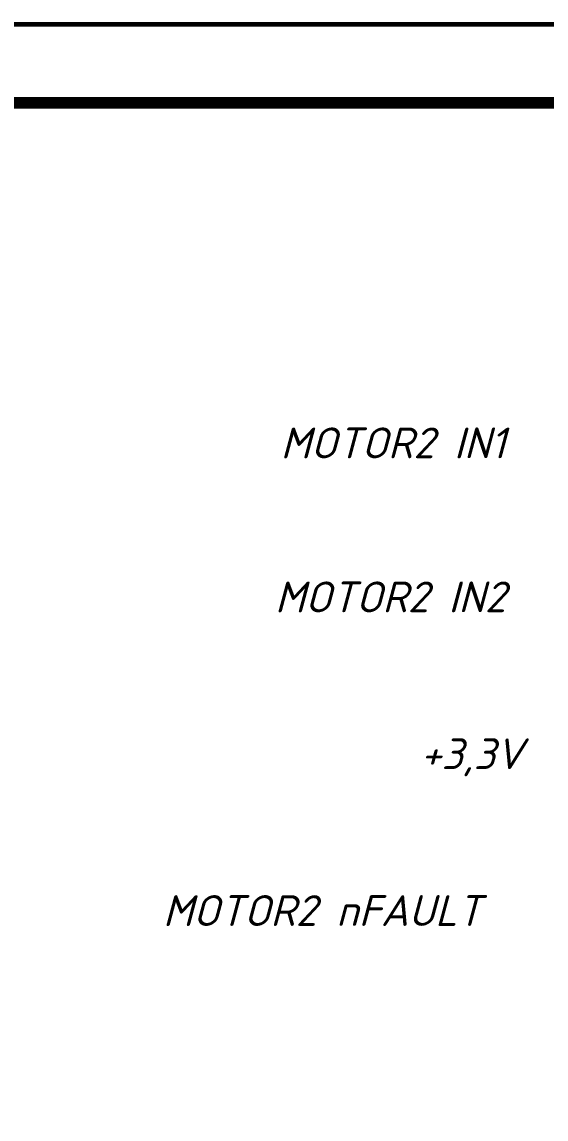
# Model space of a CAD drawing. Header units: inches. Extents: x 0 to 841, y 0 to 594.
# Drawn here: x 637.6 to 671.2, y 523.8 to 594.1 of the extents above; entities that cross this region are included whole.
import ezdxf

# ---------------------------------------------------------------- set-up
doc = ezdxf.new("R2010")
doc.units = ezdxf.units.IN
doc.layers.add('Sheet', color=255, linetype='Continuous')
doc.styles.get("Standard").update_dxf_attribs({"font": 'isocpeui.ttf'})

msp = doc.modelspace()

# ---------------------------------------------------------------- linework, layer by layer
at = {"layer": 'Sheet'}
for points in [[(0.045, 594, 0.3, 0.3, 0), (841, 594, 0.3, 0.3, 0), (841, 0, 0.3, 0.3, 0), (0.045, 0, 0.3, 0.3, 0), (0.045, 594, 0.3, 0.3, 0)], [(0.045, 594, 0.3, 0.3, 0), (841, 594, 0.3, 0.3, 0), (841, 0, 0.3, 0.3, 0), (0.045, 0, 0.3, 0.3, 0), (0.045, 594, 0.3, 0.3, 0)], [(0.045, 594, 0.0991, 0.0991, 0), (0.045, 0, 0.0991, 0.0991, 0), (841, 0, 0.0991, 0.0991, 0), (841, 594, 0.0991, 0.0991, 0), (0.045, 594, 0.0991, 0.0991, 0), (0.045, 594, 0.0991, 0.0991, 0)], [(0.045, 594, 0.0991, 0.0991, 0), (0.045, 0, 0.0991, 0.0991, 0), (841, 0, 0.0991, 0.0991, 0), (841, 594, 0.0991, 0.0991, 0), (0.045, 594, 0.0991, 0.0991, 0), (0.045, 594, 0.0991, 0.0991, 0)], [(20.032, 588.969, 0.749, 0.749, 0), (836.014, 588.969, 0.749, 0.749, 0), (836.014, 4.986, 0.749, 0.749, 0), (20.032, 4.986, 0.749, 0.749, 0), (20.032, 588.969, 0.749, 0.749, 0)]]:
    msp.add_lwpolyline(points, format="xyseb", close=True, dxfattribs=at)

# ---------------------------------------------------------------- texts
for s, height, p in [('MOTOR2 IN1', 1.9764, (654.151, 566.151)), ('MOTOR2 IN2', 1.9764, (653.792, 556.269)), ('+3,3V', 1.9764, (663.134, 546.207)), ('MOTOR2 nFAULT', 1.97641, (646.605, 536.145))]:
    msp.add_text(s, height=height, dxfattribs=at).set_placement(p)

doc.saveas('drawing.dxf')
